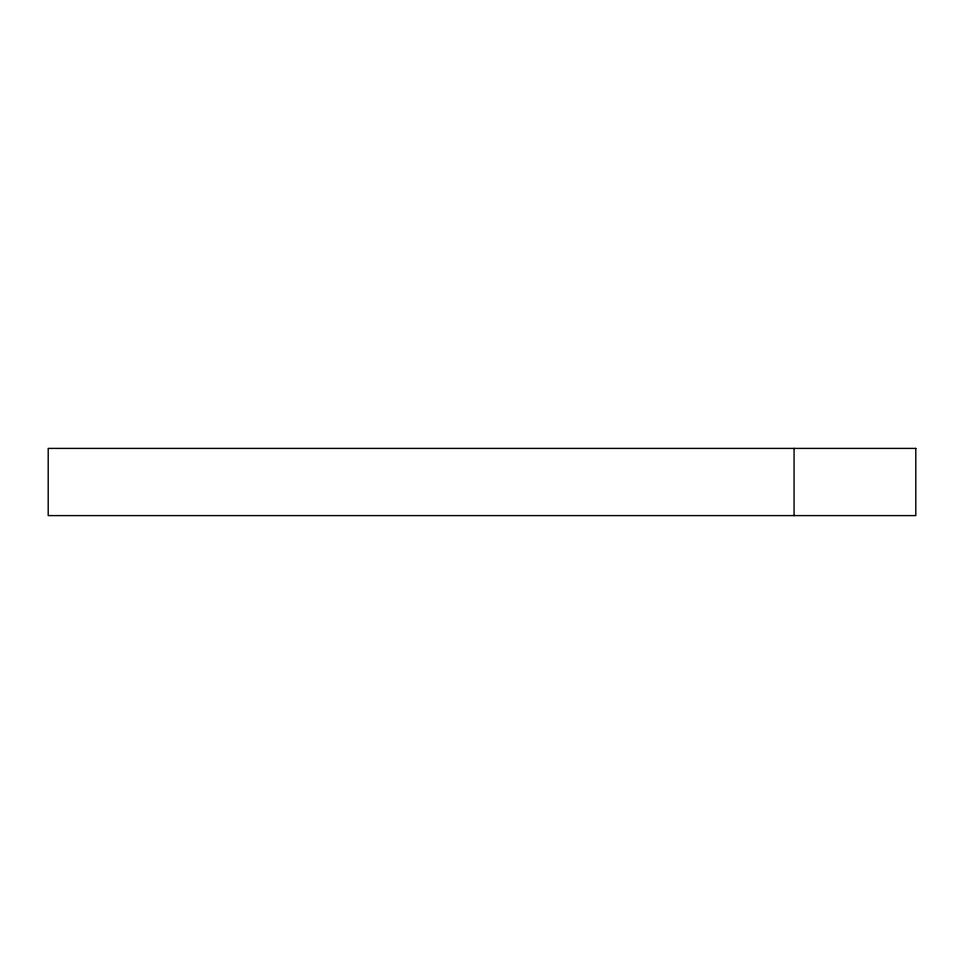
<?xml version="1.0" encoding="UTF-8"?>
<svg xmlns="http://www.w3.org/2000/svg" width="964" height="964" viewBox="0 0 964 964"><rect width="100%" height="100%" fill="white"/><g stroke="black" fill="none" stroke-linecap="round" stroke-linejoin="round"><path stroke-width="1.45" d="M794.071 448.405L794.071 515.595M915.8 448.405L48.2 448.405L48.2 515.595L915.8 515.595L915.8 448.405"/></g></svg>
